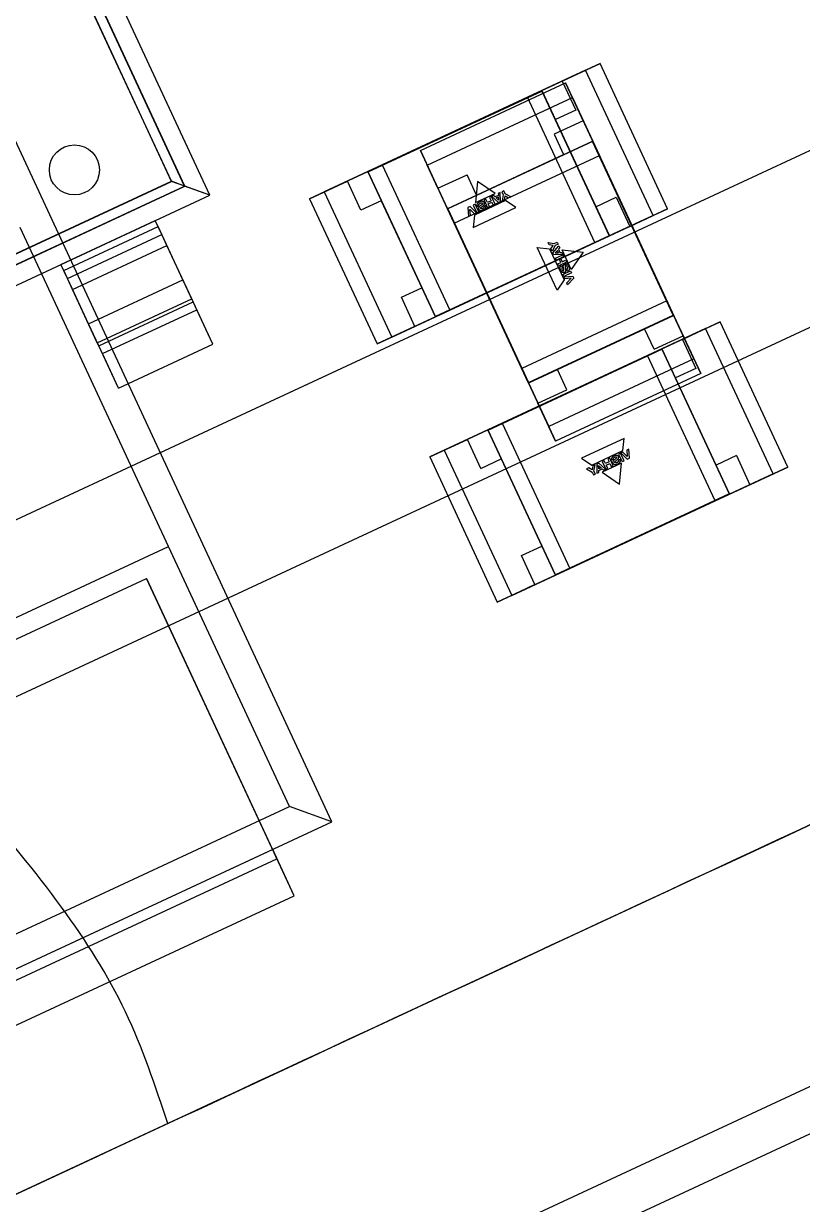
# Model space of a CAD drawing. Header units: millimetres. Extents: x 15 to 205, y 5 to 292.
# Drawn here: x 84.892 to 87.324, y 176.8 to 180.485 of the extents above; entities that cross this region are included whole.
import ezdxf

# ---------------------------------------------------------------- set-up
doc = ezdxf.new("R2010")
doc.units = ezdxf.units.MM

msp = doc.modelspace()

# ---------------------------------------------------------------- linework, layer by layer
at = {"color": 7, "linetype": 'Continuous', "lineweight": 25}
for p, q in [((114.5223, 189.806), (82.0483, 174.7037)), ((111.9476, 189.4251), (80.2116, 174.666)), ((112.3163, 188.6323), (80.5803, 173.8732)), ((96.635, 184.4084), (71.2462, 172.6012)), ((71.4571, 172.1478), (96.8458, 183.9551)), ((85.4737, 179.9493), (84.9466, 181.0827)), ((85.3951, 179.978), (84.9179, 181.0041)), ((85.3957, 179.9778), (84.9181, 181.0047)), ((85.3539, 179.9931), (84.9029, 180.9629)), ((85.3546, 179.9928), (84.9031, 180.9636)), ((85.855, 177.9937), (84.5536, 180.7919)), ((85.855, 177.9937), (84.5536, 180.7919)), ((86.4653, 180.255), (86.692, 180.3604)), ((86.692, 180.3604), (86.5741, 180.3056)), ((86.692, 180.3604), (86.692, 180.3604)), ((86.9029, 179.907), (86.692, 180.3604)), ((86.9029, 179.907), (86.692, 180.3604)), ((86.6467, 180.3393), (85.8306, 179.9598)), ((85.8306, 179.9598), (86.6467, 180.3393)), ((86.6467, 180.3393), (86.4653, 180.255)), ((86.5741, 180.3056), (86.6467, 180.3393)), ((86.5741, 180.3056), (86.6163, 180.2149)), ((86.8575, 179.8859), (86.6467, 180.3393)), ((86.8575, 179.8859), (86.6467, 180.3393)), ((86.6467, 180.3393), (86.6467, 180.3393)), ((85.9675, 180.0235), (86.5098, 180.2756)), ((85.968, 180.0225), (86.5102, 180.2747)), ((86.1312, 180.089), (86.5845, 180.2998)), ((86.5098, 180.2756), (86.5102, 180.2747)), ((86.5102, 180.2747), (86.5098, 180.2756)), ((86.5102, 180.2747), (86.5111, 180.2751)), ((86.5111, 180.2751), (86.5102, 180.2747)), ((86.5102, 180.2747), (86.7202, 179.8232)), ((86.7211, 179.8236), (86.5111, 180.2751)), ((86.5845, 180.2998), (86.6394, 180.1819)), ((86.69, 180.0731), (86.5845, 180.2998)), ((86.1523, 180.0436), (86.6056, 180.2545)), ((86.6762, 179.8016), (86.4653, 180.255)), ((86.6394, 180.1819), (86.6056, 180.2545)), ((86.6056, 180.2545), (86.69, 180.0731)), ((86.6056, 180.2545), (86.9851, 179.4384)), ((86.6163, 180.2149), (86.5528, 180.1854)), ((86.6394, 180.1819), (86.5487, 180.1398)), ((86.6793, 179.9133), (86.5528, 180.1854)), ((86.5487, 180.1398), (86.5782, 180.0763)), ((86.1312, 180.089), (86.186, 179.9711)), ((86.2366, 179.8623), (86.1312, 180.089)), ((86.2164, 179.908), (86.668, 180.118)), ((86.6684, 180.1171), (86.2168, 179.9071)), ((86.6684, 180.1171), (86.668, 180.118)), ((86.668, 180.118), (86.6684, 180.1171)), ((86.6693, 180.1176), (86.6684, 180.1171)), ((86.6684, 180.1171), (86.6693, 180.1176)), ((86.9206, 179.5749), (86.6684, 180.1171)), ((86.9215, 179.5753), (86.6693, 180.1176)), ((86.2366, 179.8623), (86.69, 180.0731)), ((86.3062, 179.9498), (86.5782, 180.0763)), ((86.012, 180.0441), (85.7853, 179.9387)), ((85.8306, 179.9598), (86.012, 180.0441)), ((85.967, 180.0221), (85.968, 180.0225)), ((85.968, 180.0225), (85.967, 180.0221)), ((85.967, 180.0221), (86.177, 179.5706)), ((85.968, 180.0225), (85.9675, 180.0235)), ((85.9675, 180.0235), (85.968, 180.0225)), ((86.178, 179.571), (85.968, 180.0225)), ((86.012, 180.0441), (86.2228, 179.5907)), ((86.1523, 180.0436), (86.2366, 179.8623)), ((86.186, 179.9711), (86.1523, 180.0436)), ((86.1523, 180.0436), (86.5318, 179.2276)), ((86.186, 179.9711), (86.2767, 180.0133)), ((86.3062, 179.9498), (86.2767, 180.0133)), ((83.6888, 179.184), (85.3957, 179.9778)), ((83.689, 179.1846), (85.3951, 179.978)), ((83.7038, 179.2251), (85.3546, 179.9928)), ((83.704, 179.2258), (85.3539, 179.9931)), ((85.3951, 179.978), (85.3539, 179.9931)), ((85.3957, 179.9778), (85.3546, 179.9928)), ((85.4737, 179.9493), (85.3951, 179.978)), ((85.4737, 179.9493), (85.3957, 179.9778)), ((85.7853, 179.9387), (85.9032, 179.9935)), ((85.9032, 179.9935), (85.8306, 179.9598)), ((85.9453, 179.9028), (85.9032, 179.9935)), ((86.3098, 179.9921), (86.3036, 179.9264)), ((86.3646, 179.9547), (86.3098, 179.9921)), ((83.6603, 179.1059), (85.4737, 179.9493)), ((85.7853, 179.9387), (85.7853, 179.9387)), ((85.7853, 179.9387), (85.9961, 179.4853)), ((85.7853, 179.9387), (85.9961, 179.4853)), ((85.8306, 179.9598), (85.8306, 179.9598)), ((85.8306, 179.9598), (86.0415, 179.5064)), ((85.8306, 179.9598), (86.0415, 179.5064)), ((86.3036, 179.9264), (86.3646, 179.9547)), ((86.3359, 179.9372), (86.3298, 179.9344)), ((86.3406, 179.9269), (86.3359, 179.9372)), ((86.3531, 179.9452), (86.347, 179.9424)), ((86.347, 179.9424), (86.3518, 179.9321)), ((86.3641, 179.9214), (86.3531, 179.9452)), ((86.3598, 179.9483), (86.3537, 179.9455)), ((86.3537, 179.9455), (86.3752, 179.9265)), ((86.3644, 179.944), (86.3598, 179.9483)), ((86.3747, 179.9488), (86.3644, 179.944)), ((86.3678, 179.9409), (86.3749, 179.9442)), ((86.3755, 179.9338), (86.3678, 179.9409)), ((86.3806, 179.958), (86.3743, 179.9551)), ((86.3743, 179.9551), (86.3747, 179.9488)), ((86.3749, 179.9442), (86.3755, 179.9338)), ((86.3814, 179.9294), (86.3806, 179.958)), ((86.3917, 179.9632), (86.3856, 179.9604)), ((86.3856, 179.9604), (86.39, 179.9511)), ((86.39, 179.9511), (86.3866, 179.9318)), ((86.3959, 179.954), (86.3917, 179.9632)), ((86.3934, 179.935), (86.3955, 179.9474)), ((86.3955, 179.9474), (86.4062, 179.941)), ((86.413, 179.9441), (86.3959, 179.954)), ((86.4062, 179.941), (86.413, 179.9441)), ((86.6793, 179.9133), (86.7428, 179.9429)), ((86.7428, 179.9429), (86.785, 179.8522)), ((86.0088, 179.9324), (85.9453, 179.9028)), ((86.0088, 179.9324), (86.1353, 179.6603)), ((86.2168, 179.9071), (86.2159, 179.9067)), ((86.2159, 179.9067), (86.2168, 179.9071)), ((86.4681, 179.3645), (86.2159, 179.9067)), ((86.2164, 179.908), (86.2168, 179.9071)), ((86.2168, 179.9071), (86.2164, 179.908)), ((86.2168, 179.9071), (86.469, 179.3649)), ((86.2861, 179.9141), (86.2793, 179.9109)), ((86.2793, 179.9109), (86.2814, 179.8829)), ((86.286, 179.9054), (86.2861, 179.9054)), ((86.2877, 179.8858), (86.286, 179.9054)), ((86.3063, 179.8945), (86.2861, 179.9141)), ((86.2861, 179.9054), (86.3001, 179.8916)), ((86.2961, 179.849), (86.4288, 179.9107)), ((86.3023, 179.9216), (86.2962, 179.9188)), ((86.2962, 179.9188), (86.3073, 179.895)), ((86.397, 179.9325), (86.2997, 179.8872)), ((86.3134, 179.8978), (86.3023, 179.9216)), ((86.3082, 179.9147), (86.314, 179.9174)), ((86.3345, 179.9163), (86.3287, 179.9135)), ((86.3298, 179.9344), (86.3409, 179.9106)), ((86.3518, 179.9321), (86.3406, 179.9269)), ((86.3409, 179.9106), (86.3469, 179.9134)), ((86.3427, 179.9225), (86.3538, 179.9277)), ((86.3469, 179.9134), (86.3427, 179.9225)), ((86.3538, 179.9277), (86.3581, 179.9186)), ((86.3581, 179.9186), (86.3641, 179.9214)), ((86.3752, 179.9265), (86.3814, 179.9294)), ((86.3755, 179.9338), (86.3755, 179.9338)), ((86.3866, 179.9318), (86.3934, 179.935)), ((86.4288, 179.9107), (86.397, 179.9325)), ((86.6762, 179.8016), (86.9029, 179.907)), ((86.9029, 179.907), (86.785, 179.8522)), ((86.9029, 179.907), (86.9029, 179.907)), ((85.009, 179.7332), (85.3037, 179.8702)), ((85.3239, 179.8268), (85.3037, 179.8702)), ((85.3124, 179.8515), (85.3037, 179.8702)), ((86.0415, 179.5064), (86.8575, 179.8859)), ((86.8575, 179.8859), (86.0415, 179.5064)), ((86.2814, 179.8829), (86.2877, 179.8858)), ((86.2997, 179.8872), (86.2961, 179.849)), ((86.3001, 179.8916), (86.3063, 179.8945)), ((86.3073, 179.895), (86.3134, 179.8978)), ((86.8575, 179.8859), (86.6762, 179.8016)), ((86.785, 179.8522), (86.8575, 179.8859)), ((86.8575, 179.8859), (86.8575, 179.8859)), ((85.3451, 178.8528), (84.8821, 179.8484)), ((85.3451, 178.8528), (84.8821, 179.8484)), ((85.0178, 179.7145), (85.3124, 179.8515)), ((85.0293, 179.6897), (85.3239, 179.8268)), ((85.3899, 179.685), (85.3124, 179.8515)), ((85.3398, 179.7927), (85.3239, 179.8268)), ((85.0451, 179.6556), (85.3398, 179.7927)), ((85.4173, 179.6261), (85.3398, 179.7927)), ((86.7202, 179.8232), (86.178, 179.571)), ((86.1784, 179.5701), (86.7206, 179.8223)), ((86.5328, 179.7949), (86.5297, 179.8017)), ((86.5297, 179.8017), (86.5491, 179.7983)), ((86.5452, 179.7929), (86.5328, 179.7949)), ((86.5388, 179.7821), (86.5452, 179.7929)), ((86.5518, 179.7922), (86.542, 179.7753)), ((86.5444, 179.7701), (86.5634, 179.7914)), ((86.5491, 179.7983), (86.5583, 179.8025)), ((86.5611, 179.7965), (86.5518, 179.7922)), ((86.5583, 179.8025), (86.5611, 179.7965)), ((86.5634, 179.7914), (86.5663, 179.7852)), ((86.7211, 179.8236), (86.7202, 179.8232)), ((86.7202, 179.8232), (86.7211, 179.8236)), ((86.7202, 179.8232), (86.7206, 179.8223)), ((86.7206, 179.8223), (86.7202, 179.8232)), ((86.4961, 179.7863), (86.5344, 179.7825)), ((86.5578, 179.6536), (86.4961, 179.7863)), ((86.5344, 179.7825), (86.5796, 179.6852)), ((86.542, 179.7753), (86.5388, 179.7821)), ((86.5473, 179.7639), (86.5444, 179.7701)), ((86.5759, 179.7645), (86.5473, 179.7639)), ((86.5588, 179.7772), (86.5517, 179.7697)), ((86.5517, 179.7696), (86.5621, 179.7701)), ((86.5517, 179.7697), (86.5517, 179.7696)), ((86.5524, 179.7528), (86.5762, 179.7639)), ((86.5552, 179.7468), (86.5524, 179.7528)), ((86.5621, 179.7701), (86.5588, 179.7772)), ((86.5663, 179.7852), (86.562, 179.7806)), ((86.562, 179.7806), (86.5668, 179.7703)), ((86.5668, 179.7703), (86.5731, 179.7706)), ((86.579, 179.7578), (86.5688, 179.7531)), ((86.5688, 179.7531), (86.5739, 179.7419)), ((86.5731, 179.7706), (86.5759, 179.7645)), ((86.5736, 179.7786), (86.6395, 179.7719)), ((86.6019, 179.7176), (86.5736, 179.7786)), ((86.5762, 179.7639), (86.579, 179.7578)), ((86.6395, 179.7719), (86.6019, 179.7176)), ((85.0178, 179.7145), (85.009, 179.7332)), ((85.0293, 179.6897), (85.009, 179.7332)), ((85.0952, 179.5479), (85.0178, 179.7145)), ((86.5644, 179.751), (86.5552, 179.7468)), ((86.5604, 179.7356), (86.5695, 179.7399)), ((86.5632, 179.7296), (86.5604, 179.7356)), ((86.587, 179.7407), (86.5632, 179.7296)), ((86.5695, 179.7399), (86.5644, 179.751)), ((86.5718, 179.7298), (86.5745, 179.724)), ((86.5739, 179.7419), (86.5842, 179.7467)), ((86.5842, 179.7467), (86.587, 179.7407)), ((86.5909, 179.7117), (86.5882, 179.7175)), ((85.0451, 179.6556), (85.0293, 179.6897)), ((85.0952, 179.5479), (85.3899, 179.685)), ((85.4216, 179.6168), (85.3899, 179.685)), ((86.5796, 179.6852), (86.5578, 179.6536)), ((86.576, 179.702), (86.5998, 179.7131)), ((86.5788, 179.696), (86.576, 179.702)), ((86.6027, 179.7071), (86.5788, 179.696)), ((86.5793, 179.695), (86.6074, 179.6969)), ((86.5822, 179.6888), (86.5793, 179.695)), ((86.6018, 179.6903), (86.5822, 179.6888)), ((86.588, 179.6763), (86.6019, 179.6903)), ((86.6105, 179.6901), (86.5909, 179.6701)), ((86.5998, 179.7131), (86.6027, 179.7071)), ((86.6019, 179.6903), (86.6018, 179.6903)), ((86.6074, 179.6969), (86.6105, 179.6901)), ((85.1226, 179.4891), (85.0451, 179.6556)), ((86.0718, 179.6308), (86.1353, 179.6603)), ((86.5909, 179.6701), (86.588, 179.6763)), ((85.1226, 179.4891), (85.4173, 179.6261)), ((85.1269, 179.4797), (85.4216, 179.6168)), ((85.4331, 179.592), (85.4173, 179.6261)), ((85.483, 179.4849), (85.4216, 179.6168)), ((86.114, 179.5401), (86.0718, 179.6308)), ((86.9008, 179.6198), (86.4474, 179.4089)), ((86.9851, 179.4384), (86.9008, 179.6198)), ((86.9008, 179.6198), (87.0062, 179.3931)), ((85.1384, 179.455), (85.4331, 179.592)), ((85.483, 179.4849), (85.4331, 179.592)), ((86.2228, 179.5907), (85.9961, 179.4853)), ((86.0415, 179.5064), (86.2228, 179.5907)), ((86.178, 179.571), (86.177, 179.5706)), ((86.177, 179.5706), (86.178, 179.571)), ((86.1784, 179.5701), (86.178, 179.571)), ((86.178, 179.571), (86.1784, 179.5701)), ((86.469, 179.3649), (86.9206, 179.5749)), ((86.4694, 179.364), (86.921, 179.574)), ((86.9206, 179.5749), (86.9215, 179.5753)), ((86.9215, 179.5753), (86.9206, 179.5749)), ((86.921, 179.574), (86.9206, 179.5749)), ((86.9206, 179.5749), (86.921, 179.574)), ((85.1269, 179.4797), (85.0952, 179.5479)), ((85.9961, 179.4853), (86.114, 179.5401)), ((86.114, 179.5401), (86.0415, 179.5064)), ((87.0216, 179.5332), (86.2055, 179.1537)), ((86.2055, 179.1537), (87.0216, 179.5332)), ((86.8312, 179.5322), (86.5592, 179.4057)), ((86.8607, 179.4688), (86.8312, 179.5322)), ((86.8402, 179.4489), (87.0669, 179.5543)), ((87.0216, 179.5332), (86.8402, 179.4489)), ((87.0669, 179.5543), (86.949, 179.4995)), ((86.949, 179.4995), (87.0216, 179.5332)), ((87.0216, 179.5332), (87.0216, 179.5332)), ((87.2324, 179.0798), (87.0216, 179.5332)), ((87.2324, 179.0798), (87.0216, 179.5332)), ((87.0669, 179.5543), (87.0669, 179.5543)), ((87.2777, 179.1009), (87.0669, 179.5543)), ((87.2777, 179.1009), (87.0669, 179.5543)), ((86.0415, 179.5064), (86.0415, 179.5064)), ((86.8607, 179.4688), (86.9514, 179.5109)), ((86.949, 179.4995), (86.9912, 179.4088)), ((87.0062, 179.3931), (86.9514, 179.5109)), ((86.9514, 179.5109), (86.9851, 179.4384)), ((85.1384, 179.455), (85.1226, 179.4891)), ((85.1883, 179.3478), (85.1269, 179.4797)), ((85.1883, 179.3478), (85.483, 179.4849)), ((85.9961, 179.4853), (85.9961, 179.4853)), ((86.8846, 179.4695), (86.3424, 179.2174)), ((86.3428, 179.2165), (86.8851, 179.4686)), ((86.8846, 179.4695), (86.8851, 179.4686)), ((86.8851, 179.4686), (86.8846, 179.4695)), ((86.8851, 179.4686), (86.886, 179.469)), ((86.886, 179.469), (86.8851, 179.4686)), ((86.8851, 179.4686), (87.0951, 179.0171)), ((87.096, 179.0175), (86.886, 179.469)), ((85.1883, 179.3478), (85.1384, 179.455)), ((86.9851, 179.4384), (86.5318, 179.2276)), ((87.0511, 178.9955), (86.8402, 179.4489)), ((86.4474, 179.4089), (86.5529, 179.1822)), ((86.5318, 179.2276), (86.4474, 179.4089)), ((87.0062, 179.3931), (86.5529, 179.1822)), ((86.5887, 179.3423), (86.5592, 179.4057)), ((86.9912, 179.4088), (86.9277, 179.3793)), ((86.4681, 179.3645), (86.469, 179.3649)), ((86.469, 179.3649), (86.4681, 179.3645)), ((86.469, 179.3649), (86.4694, 179.364)), ((86.4694, 179.364), (86.469, 179.3649)), ((87.0542, 179.1073), (86.9277, 179.3793)), ((86.498, 179.3001), (86.5887, 179.3423)), ((86.5529, 179.1822), (86.498, 179.3001)), ((86.498, 179.3001), (86.5318, 179.2276)), ((86.3868, 179.238), (86.1602, 179.1326)), ((86.2055, 179.1537), (86.3868, 179.238)), ((86.3868, 179.238), (86.5977, 178.7847)), ((86.3419, 179.216), (86.3428, 179.2165)), ((86.3428, 179.2165), (86.3419, 179.216)), ((86.3419, 179.216), (86.5519, 178.7645)), ((86.3428, 179.2165), (86.3424, 179.2174)), ((86.3424, 179.2174), (86.3428, 179.2165)), ((86.5528, 178.7649), (86.3428, 179.2165)), ((86.1602, 179.1326), (86.278, 179.1874)), ((86.278, 179.1874), (86.2055, 179.1537)), ((86.3202, 179.0967), (86.278, 179.1874)), ((86.7669, 179.1906), (86.6343, 179.1289)), ((86.7633, 179.1524), (86.7669, 179.1906)), ((86.1602, 179.1326), (86.1602, 179.1326)), ((86.1602, 179.1326), (86.371, 178.6792)), ((86.1602, 179.1326), (86.371, 178.6792)), ((86.2055, 179.1537), (86.2055, 179.1537)), ((86.2055, 179.1537), (86.4163, 178.7003)), ((86.2055, 179.1537), (86.4163, 178.7003)), ((86.3202, 179.0967), (86.3837, 179.1263)), ((86.3837, 179.1263), (86.5102, 178.8542)), ((86.6343, 179.1289), (86.666, 179.1072)), ((86.666, 179.1072), (86.7633, 179.1524)), ((86.7221, 179.129), (86.7161, 179.1262)), ((86.7161, 179.1262), (86.7203, 179.1171)), ((86.7332, 179.1052), (86.7221, 179.129)), ((86.7285, 179.1234), (86.7344, 179.1261)), ((86.7548, 179.1249), (86.749, 179.1222)), ((86.7557, 179.1447), (86.7497, 179.1418)), ((86.7497, 179.1418), (86.7607, 179.118)), ((86.7668, 179.1208), (86.7557, 179.1447)), ((86.763, 179.148), (86.7567, 179.1451)), ((86.7567, 179.1451), (86.7769, 179.1256)), ((86.7769, 179.1342), (86.763, 179.148)), ((86.7816, 179.1567), (86.7754, 179.1538)), ((86.7754, 179.1538), (86.777, 179.1342)), ((86.777, 179.1342), (86.7769, 179.1342)), ((86.7769, 179.1256), (86.7837, 179.1287)), ((86.7837, 179.1287), (86.7816, 179.1567)), ((87.1177, 179.1368), (87.0542, 179.1073)), ((87.1177, 179.1368), (87.1599, 179.0461)), ((86.6568, 179.0986), (86.65, 179.0955)), ((86.65, 179.0955), (86.6671, 179.0856)), ((86.6676, 179.0922), (86.6568, 179.0986)), ((86.6696, 179.1046), (86.6676, 179.0922)), ((86.6764, 179.1078), (86.6696, 179.1046)), ((86.6731, 179.0885), (86.6764, 179.1078)), ((86.6774, 179.0793), (86.6731, 179.0885)), ((86.6878, 179.1131), (86.6816, 179.1102)), ((86.6816, 179.1102), (86.6824, 179.0816)), ((86.6881, 179.0954), (86.6875, 179.1058)), ((86.6875, 179.1058), (86.6876, 179.1058)), ((86.6876, 179.1058), (86.6952, 179.0987)), ((86.7094, 179.0941), (86.6878, 179.1131)), ((86.6952, 179.0987), (86.6881, 179.0954)), ((86.6883, 179.0908), (86.6986, 179.0956)), ((86.6887, 179.0845), (86.6883, 179.0908)), ((86.7594, 179.1132), (86.6984, 179.0849)), ((86.6986, 179.0956), (86.7032, 179.0913)), ((86.7049, 179.121), (86.6989, 179.1182)), ((86.6989, 179.1182), (86.71, 179.0944)), ((86.7032, 179.0913), (86.7094, 179.0941)), ((86.7092, 179.1119), (86.7049, 179.121)), ((86.7203, 179.1171), (86.7092, 179.1119)), ((86.71, 179.0944), (86.716, 179.0972)), ((86.7112, 179.1075), (86.7224, 179.1127)), ((86.716, 179.0972), (86.7112, 179.1075)), ((86.7224, 179.1127), (86.7272, 179.1024)), ((86.7272, 179.1024), (86.7332, 179.1052)), ((86.7532, 179.0475), (86.7594, 179.1132)), ((86.7607, 179.118), (86.7668, 179.1208)), ((87.0511, 178.9955), (87.2777, 179.1009)), ((87.2777, 179.1009), (87.1599, 179.0461)), ((87.2777, 179.1009), (87.2777, 179.1009)), ((86.4163, 178.7003), (87.2324, 179.0798)), ((87.2324, 179.0798), (86.4163, 178.7003)), ((86.6671, 179.0856), (86.6713, 179.0764)), ((86.6713, 179.0764), (86.6774, 179.0793)), ((86.6824, 179.0816), (86.6887, 179.0845)), ((86.6984, 179.0849), (86.7532, 179.0475)), ((87.2324, 179.0798), (87.0511, 178.9955)), ((87.1599, 179.0461), (87.2324, 179.0798)), ((87.2324, 179.0798), (87.2324, 179.0798)), ((87.0951, 179.0171), (86.5528, 178.7649)), ((87.0955, 179.0162), (86.5533, 178.764)), ((87.096, 179.0175), (87.0951, 179.0171)), ((87.0951, 179.0171), (87.096, 179.0175)), ((87.0951, 179.0171), (87.0955, 179.0162)), ((87.0955, 179.0162), (87.0951, 179.0171)), ((83.8907, 178.1764), (85.3451, 178.8528)), ((83.8907, 178.1764), (85.3451, 178.8528)), ((85.7225, 178.0413), (85.3451, 178.8528)), ((86.4467, 178.8247), (86.5102, 178.8542)), ((86.4889, 178.7341), (86.4467, 178.8247)), ((86.5977, 178.7847), (86.371, 178.6792)), ((86.4163, 178.7003), (86.5977, 178.7847)), ((86.5528, 178.7649), (86.5519, 178.7645)), ((86.5519, 178.7645), (86.5528, 178.7649)), ((86.5533, 178.764), (86.5528, 178.7649)), ((86.5528, 178.7649), (86.5533, 178.764)), ((84.0107, 178.165), (85.2766, 178.7537)), ((84.0107, 178.165), (85.2766, 178.7537)), ((85.2766, 178.7537), (85.6835, 177.8787)), ((85.737, 177.7635), (85.2766, 178.7537)), ((86.371, 178.6792), (86.4889, 178.7341)), ((86.4889, 178.7341), (86.4163, 178.7003)), ((86.4163, 178.7003), (86.4163, 178.7003)), ((86.371, 178.6792), (86.371, 178.6792)), ((84.2681, 177.3649), (85.7225, 178.0413)), ((85.8545, 177.9935), (85.7223, 178.042)), ((84.2192, 177.233), (85.855, 177.9937)), ((84.2192, 177.233), (85.855, 177.9937)), ((85.67, 177.9077), (84.4042, 177.319)), ((85.67, 177.9077), (84.4042, 177.319)), ((84.4177, 177.29), (85.6835, 177.8787)), ((84.4177, 177.29), (85.6835, 177.8787)), ((85.6835, 177.8787), (85.67, 177.9077)), ((85.737, 177.7635), (85.67, 177.9077)), ((84.4712, 177.1748), (85.737, 177.7635)), ((84.4712, 177.1748), (85.737, 177.7635)), ((85.3425, 177.0522), (80.2116, 174.666))]:
    msp.add_line(p, q, dxfattribs=at)
msp.add_circle((85.051, 180.0284), 0.0781, dxfattribs=at)
msp.add_circle((85.051, 180.0284), 0.0781, dxfattribs=at)
for centre, start, end in [((86.5102, 180.2747), 24.9412, 114.9412), ((86.5102, 180.2747), 24.9412, 114.9412), ((86.6684, 180.1171), 24.9412, 114.9412), ((86.6684, 180.1171), 24.9412, 114.9412), ((85.968, 180.0225), 114.9412, 204.9412), ((85.968, 180.0225), 114.9412, 204.9412), ((86.2168, 179.9071), 114.9412, 204.9412), ((86.2168, 179.9071), 114.9412, 204.9412), ((86.7202, 179.8232), 294.9412, 24.9412), ((86.7202, 179.8232), 294.9412, 24.9412), ((86.178, 179.571), 204.9412, 294.9412), ((86.178, 179.571), 204.9412, 294.9412), ((86.9206, 179.5749), 294.9412, 24.9412), ((86.9206, 179.5749), 294.9412, 24.9412), ((86.8851, 179.4686), 24.9412, 114.9412), ((86.8851, 179.4686), 24.9412, 114.9412), ((86.469, 179.3649), 204.9412, 294.9412), ((86.469, 179.3649), 204.9412, 294.9412), ((86.3428, 179.2165), 114.9412, 204.9412), ((86.3428, 179.2165), 114.9412, 204.9412), ((87.0951, 179.0171), 294.9412, 24.9412), ((87.0951, 179.0171), 294.9412, 24.9412), ((86.5528, 178.7649), 204.9412, 294.9412), ((86.5528, 178.7649), 204.9412, 294.9412)]:
    msp.add_arc(centre, 0.001, start, end, dxfattribs=at)
for points, knots in [([(81.4237, 172.0597), (85.5898, 173.9972), (93.9444, 177.8825), (104.3834, 182.7373), (112.6928, 186.6018), (118.8656, 189.4724), (125.0502, 192.3485), (129.1982, 194.2776), (131.2945, 195.2525)], [0, 0, 0, 0, 0.250614, 0.502571, 0.627963, 0.750476, 0.873897, 1, 1, 1, 1]), ([(83.0718, 175.9962), (84.0234, 176.4387), (86.8786, 177.7665), (91.6379, 179.9799), (96.4014, 182.1952), (100.2137, 183.9682), (103.599, 185.5425), (106.7676, 187.0161), (109.7281, 188.3929), (111.2077, 189.081), (111.9476, 189.4251)], [0, 0, 0, 0, 0.098942, 0.296859, 0.494758, 0.593727, 0.692693, 0.846267, 0.923131, 1, 1, 1, 1]), ([(111.9476, 189.4251), (111.4718, 189.2039), (110.5202, 188.7613), (108.6138, 187.8747), (106.2305, 186.7663), (101.3182, 184.4818), (94.3569, 181.2444), (88.3473, 178.4496), (85.3425, 177.0522)], [0, 0, 0, 0, 0.053733, 0.107475, 0.214909, 0.322348, 0.661173, 1, 1, 1, 1]), ([(85.3425, 177.0522), (85.3035, 177.17), (85.2254, 177.4061), (84.937, 177.8583), (84.3253, 178.504), (83.397, 179.3482), (82.3349, 180.197), (81.3277, 180.9647), (80.7347, 181.4299), (80.4357, 181.6644)], [0, 0, 0, 0, 0.057942, 0.116044, 0.241905, 0.449389, 0.65667, 0.826884, 1, 1, 1, 1]), ([(86.316, 179.9286), (86.3154, 179.9283), (86.3142, 179.9278), (86.3125, 179.9267), (86.3111, 179.9255), (86.3098, 179.9242), (86.3088, 179.9229), (86.308, 179.9216), (86.3076, 179.9203), (86.3073, 179.919), (86.3073, 179.9176), (86.3076, 179.9161), (86.308, 179.9152), (86.3082, 179.9147)], [0, 0, 0, 0, 0.111674, 0.220816, 0.326505, 0.428114, 0.525478, 0.603732, 0.680129, 0.755942, 0.832975, 0.913485, 1, 1, 1, 1]), ([(86.316, 179.9286), (86.3154, 179.9283), (86.3142, 179.9278), (86.3125, 179.9267), (86.3111, 179.9255), (86.3098, 179.9242), (86.3088, 179.9229), (86.308, 179.9216), (86.3076, 179.9203), (86.3073, 179.919), (86.3073, 179.9176), (86.3076, 179.9161), (86.308, 179.9152), (86.3082, 179.9147)], [0, 0, 0, 0, 0.111674, 0.220816, 0.326505, 0.428114, 0.525478, 0.603732, 0.680129, 0.755942, 0.832975, 0.913485, 1, 1, 1, 1]), ([(86.3185, 179.9165), (86.318, 179.9161), (86.317, 179.9153), (86.3156, 179.914), (86.3144, 179.9127), (86.3135, 179.9114), (86.313, 179.9102), (86.3128, 179.9092), (86.3128, 179.9081), (86.313, 179.907), (86.3133, 179.9063), (86.3134, 179.9059)], [0, 0, 0, 0, 0.151123, 0.299162, 0.440716, 0.574416, 0.655344, 0.735536, 0.817472, 0.904404, 1, 1, 1, 1]), ([(86.3185, 179.9165), (86.318, 179.9161), (86.317, 179.9153), (86.3156, 179.914), (86.3144, 179.9127), (86.3135, 179.9114), (86.313, 179.9102), (86.3128, 179.9092), (86.3128, 179.9081), (86.313, 179.907), (86.3133, 179.9063), (86.3134, 179.9059)], [0, 0, 0, 0, 0.151123, 0.299162, 0.440716, 0.574416, 0.655344, 0.735536, 0.817472, 0.904404, 1, 1, 1, 1]), ([(86.3134, 179.9059), (86.3136, 179.9055), (86.314, 179.9048), (86.3148, 179.9038), (86.3158, 179.9031), (86.3169, 179.9025), (86.318, 179.9022), (86.3195, 179.9019), (86.3212, 179.9019), (86.3232, 179.9021), (86.3252, 179.9026), (86.3264, 179.9032), (86.3271, 179.9035)], [0, 0, 0, 0, 0.083836, 0.162978, 0.240017, 0.317025, 0.395442, 0.476081, 0.601648, 0.73219, 0.86583, 1, 1, 1, 1]), ([(86.3134, 179.9059), (86.3136, 179.9055), (86.314, 179.9048), (86.3148, 179.9038), (86.3158, 179.9031), (86.3169, 179.9025), (86.318, 179.9022), (86.3195, 179.9019), (86.3212, 179.9019), (86.3232, 179.9021), (86.3252, 179.9026), (86.3264, 179.9032), (86.3271, 179.9035)], [0, 0, 0, 0, 0.083836, 0.162978, 0.240017, 0.317025, 0.395442, 0.476081, 0.601648, 0.73219, 0.86583, 1, 1, 1, 1]), ([(86.314, 179.9174), (86.3139, 179.9178), (86.3136, 179.9184), (86.3135, 179.9195), (86.3137, 179.9204), (86.314, 179.9213), (86.3147, 179.9222), (86.3156, 179.9231), (86.3167, 179.924), (86.3176, 179.9244), (86.3181, 179.9247)], [0, 0, 0, 0, 0.118003, 0.224829, 0.32648, 0.428067, 0.533159, 0.679024, 0.835133, 1, 1, 1, 1]), ([(86.314, 179.9174), (86.3139, 179.9178), (86.3136, 179.9184), (86.3135, 179.9195), (86.3137, 179.9204), (86.314, 179.9213), (86.3147, 179.9222), (86.3156, 179.9231), (86.3167, 179.924), (86.3176, 179.9244), (86.3181, 179.9247)], [0, 0, 0, 0, 0.118003, 0.224829, 0.32648, 0.428067, 0.533159, 0.679024, 0.835133, 1, 1, 1, 1]), ([(86.331, 179.9263), (86.3307, 179.9268), (86.3302, 179.9277), (86.3291, 179.9288), (86.3278, 179.9297), (86.3262, 179.9303), (86.3245, 179.9306), (86.3226, 179.9306), (86.3205, 179.9303), (86.3183, 179.9296), (86.3167, 179.929), (86.316, 179.9286)], [0, 0, 0, 0, 0.093231, 0.18407, 0.275846, 0.371929, 0.475443, 0.586964, 0.710412, 0.847584, 1, 1, 1, 1]), ([(86.331, 179.9263), (86.3307, 179.9268), (86.3302, 179.9277), (86.3291, 179.9288), (86.3278, 179.9297), (86.3262, 179.9303), (86.3245, 179.9306), (86.3226, 179.9306), (86.3205, 179.9303), (86.3183, 179.9296), (86.3167, 179.929), (86.316, 179.9286)], [0, 0, 0, 0, 0.093231, 0.18407, 0.275846, 0.371929, 0.475443, 0.586964, 0.710412, 0.847584, 1, 1, 1, 1]), ([(86.3181, 179.9247), (86.3185, 179.9248), (86.3193, 179.9252), (86.3205, 179.9256), (86.3217, 179.9257), (86.3227, 179.9257), (86.3236, 179.9255), (86.3244, 179.925), (86.3247, 179.9245), (86.3248, 179.9242)], [0, 0, 0, 0, 0.167122, 0.345632, 0.521423, 0.645574, 0.762147, 0.876211, 1, 1, 1, 1]), ([(86.3181, 179.9247), (86.3185, 179.9248), (86.3193, 179.9252), (86.3205, 179.9256), (86.3217, 179.9257), (86.3227, 179.9257), (86.3236, 179.9255), (86.3244, 179.925), (86.3247, 179.9245), (86.3248, 179.9242)], [0, 0, 0, 0, 0.167122, 0.345632, 0.521423, 0.645574, 0.762147, 0.876211, 1, 1, 1, 1]), ([(86.3248, 179.9242), (86.3249, 179.924), (86.3251, 179.9236), (86.325, 179.9229), (86.3248, 179.9222), (86.3243, 179.9213), (86.3234, 179.9204), (86.3224, 179.9194), (86.3211, 179.9185), (86.3198, 179.9175), (86.3189, 179.9168), (86.3185, 179.9165)], [0, 0, 0, 0, 0.062595, 0.121834, 0.182912, 0.284909, 0.403207, 0.537228, 0.68404, 0.839719, 1, 1, 1, 1]), ([(86.3248, 179.9242), (86.3249, 179.924), (86.3251, 179.9236), (86.325, 179.9229), (86.3248, 179.9222), (86.3243, 179.9213), (86.3234, 179.9204), (86.3224, 179.9194), (86.3211, 179.9185), (86.3198, 179.9175), (86.3189, 179.9168), (86.3185, 179.9165)], [0, 0, 0, 0, 0.062595, 0.121834, 0.182912, 0.284909, 0.403207, 0.537228, 0.68404, 0.839719, 1, 1, 1, 1]), ([(86.3195, 179.9082), (86.3194, 179.9084), (86.3192, 179.9088), (86.3192, 179.9095), (86.3196, 179.9102), (86.3201, 179.9108), (86.3209, 179.9115), (86.3218, 179.9123), (86.323, 179.9132), (86.3244, 179.9143), (86.3254, 179.9152), (86.326, 179.9156)], [0, 0, 0, 0, 0.0653, 0.123822, 0.189595, 0.276318, 0.367489, 0.482194, 0.623775, 0.795361, 1, 1, 1, 1]), ([(86.3195, 179.9082), (86.3194, 179.9084), (86.3192, 179.9088), (86.3192, 179.9095), (86.3196, 179.9102), (86.3201, 179.9108), (86.3209, 179.9115), (86.3218, 179.9123), (86.323, 179.9132), (86.3244, 179.9143), (86.3254, 179.9152), (86.326, 179.9156)], [0, 0, 0, 0, 0.0653, 0.123822, 0.189595, 0.276318, 0.367489, 0.482194, 0.623775, 0.795361, 1, 1, 1, 1]), ([(86.3249, 179.9074), (86.3246, 179.9073), (86.3239, 179.907), (86.3229, 179.9067), (86.3219, 179.9067), (86.3211, 179.9068), (86.3204, 179.907), (86.3199, 179.9075), (86.3196, 179.9079), (86.3195, 179.9082)], [0, 0, 0, 0, 0.1772, 0.35411, 0.523148, 0.642763, 0.757731, 0.873619, 1, 1, 1, 1]), ([(86.3249, 179.9074), (86.3246, 179.9073), (86.3239, 179.907), (86.3229, 179.9067), (86.3219, 179.9067), (86.3211, 179.9068), (86.3204, 179.907), (86.3199, 179.9075), (86.3196, 179.9079), (86.3195, 179.9082)], [0, 0, 0, 0, 0.1772, 0.35411, 0.523148, 0.642763, 0.757731, 0.873619, 1, 1, 1, 1]), ([(86.3287, 179.9135), (86.3288, 179.9131), (86.329, 179.9124), (86.329, 179.9113), (86.3286, 179.9103), (86.328, 179.9095), (86.3271, 179.9087), (86.3261, 179.908), (86.3253, 179.9076), (86.3249, 179.9074)], [0, 0, 0, 0, 0.150428, 0.281144, 0.404859, 0.531995, 0.675436, 0.831692, 1, 1, 1, 1]), ([(86.3287, 179.9135), (86.3288, 179.9131), (86.329, 179.9124), (86.329, 179.9113), (86.3286, 179.9103), (86.328, 179.9095), (86.3271, 179.9087), (86.3261, 179.908), (86.3253, 179.9076), (86.3249, 179.9074)], [0, 0, 0, 0, 0.1504277, 0.2811439, 0.4048593, 0.5319952, 0.6754361, 0.8316919, 1, 1, 1, 1]), ([(86.326, 179.9156), (86.3262, 179.9157), (86.3267, 179.9161), (86.3275, 179.9167), (86.3284, 179.9175), (86.3293, 179.9184), (86.3301, 179.9194), (86.3307, 179.9204), (86.3312, 179.9214), (86.3315, 179.9226), (86.3316, 179.9238), (86.3315, 179.9251), (86.3311, 179.9259), (86.331, 179.9263)], [0, 0, 0, 0, 0.0623699, 0.1415214, 0.2328714, 0.3322152, 0.4359727, 0.5239287, 0.6124514, 0.701905, 0.7939981, 0.8918988, 1, 1, 1, 1]), ([(86.326, 179.9156), (86.3262, 179.9157), (86.3267, 179.9161), (86.3275, 179.9167), (86.3284, 179.9175), (86.3293, 179.9184), (86.3301, 179.9194), (86.3307, 179.9204), (86.3312, 179.9214), (86.3315, 179.9226), (86.3316, 179.9238), (86.3315, 179.9251), (86.3311, 179.9259), (86.331, 179.9263)], [0, 0, 0, 0, 0.06237, 0.141521, 0.232871, 0.332215, 0.435973, 0.523929, 0.612451, 0.701905, 0.793998, 0.891899, 1, 1, 1, 1]), ([(86.3271, 179.9035), (86.3276, 179.9037), (86.3287, 179.9043), (86.3303, 179.9052), (86.3317, 179.9063), (86.3329, 179.9075), (86.3339, 179.9087), (86.3346, 179.9099), (86.335, 179.9111), (86.3353, 179.9123), (86.3353, 179.9136), (86.3351, 179.9149), (86.3347, 179.9158), (86.3345, 179.9163)], [0, 0, 0, 0, 0.113094, 0.2231796, 0.3293014, 0.4308441, 0.5276999, 0.6052847, 0.6809115, 0.7560096, 0.8325661, 0.9130105, 1, 1, 1, 1]), ([(86.3271, 179.9035), (86.3276, 179.9037), (86.3287, 179.9043), (86.3303, 179.9052), (86.3317, 179.9063), (86.3329, 179.9075), (86.3339, 179.9087), (86.3346, 179.9099), (86.335, 179.9111), (86.3353, 179.9123), (86.3353, 179.9136), (86.3351, 179.9149), (86.3347, 179.9158), (86.3345, 179.9163)], [0, 0, 0, 0, 0.113094, 0.22318, 0.329301, 0.430844, 0.5277, 0.605285, 0.680912, 0.75601, 0.832566, 0.913011, 1, 1, 1, 1]), ([(86.5692, 179.7152), (86.569, 179.7158), (86.5685, 179.7169), (86.5679, 179.7187), (86.5675, 179.7204), (86.5673, 179.7221), (86.5674, 179.7236), (86.5676, 179.725), (86.568, 179.7262), (86.5686, 179.7273), (86.5695, 179.7283), (86.5705, 179.7292), (86.5713, 179.7296), (86.5718, 179.7298)], [0, 0, 0, 0, 0.113094, 0.22318, 0.329301, 0.430844, 0.5277, 0.605285, 0.680912, 0.75601, 0.832566, 0.913011, 1, 1, 1, 1]), ([(86.5692, 179.7152), (86.569, 179.7158), (86.5685, 179.7169), (86.5679, 179.7187), (86.5675, 179.7204), (86.5673, 179.7221), (86.5674, 179.7236), (86.5676, 179.725), (86.568, 179.7262), (86.5686, 179.7273), (86.5695, 179.7283), (86.5705, 179.7292), (86.5713, 179.7296), (86.5718, 179.7298)], [0, 0, 0, 0, 0.113094, 0.22318, 0.329301, 0.430844, 0.5277, 0.605285, 0.680912, 0.75601, 0.832566, 0.913011, 1, 1, 1, 1]), ([(86.5812, 179.7083), (86.5808, 179.7081), (86.58, 179.7078), (86.5788, 179.7076), (86.5776, 179.7077), (86.5764, 179.7079), (86.5753, 179.7084), (86.574, 179.7091), (86.5727, 179.7102), (86.5713, 179.7117), (86.5701, 179.7134), (86.5695, 179.7146), (86.5692, 179.7152)], [0, 0, 0, 0, 0.083836, 0.162978, 0.240017, 0.317025, 0.395442, 0.476081, 0.601648, 0.73219, 0.86583, 1, 1, 1, 1]), ([(86.5812, 179.7083), (86.5808, 179.7081), (86.58, 179.7078), (86.5788, 179.7076), (86.5776, 179.7077), (86.5764, 179.7079), (86.5753, 179.7084), (86.574, 179.7091), (86.5727, 179.7102), (86.5713, 179.7117), (86.5701, 179.7134), (86.5695, 179.7146), (86.5692, 179.7152)], [0, 0, 0, 0, 0.083836, 0.162978, 0.240017, 0.317025, 0.395442, 0.476081, 0.601648, 0.73219, 0.86583, 1, 1, 1, 1]), ([(86.5745, 179.724), (86.5741, 179.7237), (86.5735, 179.7233), (86.5728, 179.7225), (86.5724, 179.7215), (86.5723, 179.7204), (86.5725, 179.7193), (86.5729, 179.7181), (86.5732, 179.7173), (86.5734, 179.7168)], [0, 0, 0, 0, 0.150428, 0.281144, 0.404859, 0.531995, 0.675436, 0.831692, 1, 1, 1, 1]), ([(86.5745, 179.724), (86.5741, 179.7237), (86.5735, 179.7233), (86.5728, 179.7225), (86.5724, 179.7215), (86.5723, 179.7204), (86.5725, 179.7193), (86.5729, 179.7181), (86.5732, 179.7173), (86.5734, 179.7168)], [0, 0, 0, 0, 0.150428, 0.281144, 0.404859, 0.531995, 0.675436, 0.831692, 1, 1, 1, 1]), ([(86.5734, 179.7168), (86.5736, 179.7165), (86.5739, 179.7159), (86.5745, 179.715), (86.5752, 179.7144), (86.5759, 179.7139), (86.5766, 179.7137), (86.5773, 179.7137), (86.5778, 179.7138), (86.578, 179.7139)], [0, 0, 0, 0, 0.1772, 0.35411, 0.523148, 0.642763, 0.757731, 0.873619, 1, 1, 1, 1]), ([(86.5734, 179.7168), (86.5736, 179.7165), (86.5739, 179.7159), (86.5745, 179.715), (86.5752, 179.7144), (86.5759, 179.7139), (86.5766, 179.7137), (86.5773, 179.7137), (86.5778, 179.7138), (86.578, 179.7139)], [0, 0, 0, 0, 0.1772, 0.35411, 0.523148, 0.642763, 0.757731, 0.873619, 1, 1, 1, 1]), ([(86.5778, 179.7238), (86.5778, 179.7241), (86.5776, 179.7247), (86.5774, 179.7257), (86.5772, 179.7268), (86.5771, 179.7281), (86.5772, 179.7293), (86.5773, 179.7305), (86.5776, 179.7316), (86.5781, 179.7327), (86.5788, 179.7337), (86.5798, 179.7346), (86.5805, 179.735), (86.581, 179.7352)], [0, 0, 0, 0, 0.0623699, 0.1415214, 0.2328714, 0.3322152, 0.4359727, 0.5239287, 0.6124514, 0.701905, 0.7939981, 0.8918988, 1, 1, 1, 1]), ([(86.5778, 179.7238), (86.5778, 179.7241), (86.5776, 179.7247), (86.5774, 179.7257), (86.5772, 179.7268), (86.5771, 179.7281), (86.5772, 179.7293), (86.5773, 179.7305), (86.5776, 179.7316), (86.5781, 179.7327), (86.5788, 179.7337), (86.5798, 179.7346), (86.5805, 179.735), (86.581, 179.7352)], [0, 0, 0, 0, 0.0623699, 0.1415214, 0.2328714, 0.3322152, 0.4359727, 0.5239287, 0.6124514, 0.701905, 0.7939981, 0.8918988, 1, 1, 1, 1]), ([(86.578, 179.7139), (86.5782, 179.714), (86.5786, 179.7142), (86.5791, 179.7148), (86.5793, 179.7155), (86.5793, 179.7164), (86.5792, 179.7174), (86.5789, 179.7186), (86.5786, 179.7201), (86.5783, 179.7218), (86.578, 179.7231), (86.5778, 179.7238)], [0, 0, 0, 0, 0.0653002, 0.1238217, 0.189595, 0.2763177, 0.3674886, 0.4821944, 0.6237749, 0.7953605, 1, 1, 1, 1]), ([(86.578, 179.7139), (86.5782, 179.714), (86.5786, 179.7142), (86.5791, 179.7148), (86.5793, 179.7155), (86.5793, 179.7164), (86.5792, 179.7174), (86.5789, 179.7186), (86.5786, 179.7201), (86.5783, 179.7218), (86.578, 179.7231), (86.5778, 179.7238)], [0, 0, 0, 0, 0.0653, 0.123822, 0.189595, 0.276318, 0.367489, 0.482194, 0.623775, 0.795361, 1, 1, 1, 1]), ([(86.581, 179.7352), (86.5815, 179.7354), (86.5824, 179.7358), (86.584, 179.736), (86.5856, 179.7358), (86.5871, 179.7352), (86.5887, 179.7343), (86.5901, 179.7331), (86.5915, 179.7315), (86.5928, 179.7296), (86.5935, 179.7281), (86.5939, 179.7273)], [0, 0, 0, 0, 0.093231, 0.18407, 0.275846, 0.371929, 0.475443, 0.586964, 0.710412, 0.847584, 1, 1, 1, 1]), ([(86.581, 179.7352), (86.5815, 179.7354), (86.5824, 179.7358), (86.584, 179.736), (86.5856, 179.7358), (86.5871, 179.7352), (86.5887, 179.7343), (86.5901, 179.7331), (86.5915, 179.7315), (86.5928, 179.7296), (86.5935, 179.7281), (86.5939, 179.7273)], [0, 0, 0, 0, 0.093231, 0.18407, 0.275846, 0.371929, 0.475443, 0.586964, 0.710412, 0.847584, 1, 1, 1, 1]), ([(86.5841, 179.7196), (86.5843, 179.719), (86.5845, 179.7178), (86.5848, 179.7159), (86.5849, 179.7141), (86.5847, 179.7125), (86.5843, 179.7113), (86.5838, 179.7104), (86.5831, 179.7096), (86.5823, 179.7088), (86.5816, 179.7085), (86.5812, 179.7083)], [0, 0, 0, 0, 0.151123, 0.299162, 0.440716, 0.574416, 0.655344, 0.735536, 0.817472, 0.904404, 1, 1, 1, 1]), ([(86.5841, 179.7196), (86.5843, 179.719), (86.5845, 179.7178), (86.5848, 179.7159), (86.5849, 179.7141), (86.5847, 179.7125), (86.5843, 179.7113), (86.5838, 179.7104), (86.5831, 179.7096), (86.5823, 179.7088), (86.5816, 179.7085), (86.5812, 179.7083)], [0, 0, 0, 0, 0.1511232, 0.299162, 0.4407158, 0.5744164, 0.6553438, 0.735536, 0.8174724, 0.9044037, 1, 1, 1, 1]), ([(86.5843, 179.7296), (86.5841, 179.7295), (86.5837, 179.7293), (86.5833, 179.7288), (86.583, 179.7281), (86.5828, 179.7271), (86.5829, 179.7258), (86.5831, 179.7244), (86.5834, 179.7229), (86.5838, 179.7213), (86.584, 179.7202), (86.5841, 179.7196)], [0, 0, 0, 0, 0.0625948, 0.1218335, 0.1829119, 0.2849089, 0.4032069, 0.5372281, 0.6840403, 0.8397192, 1, 1, 1, 1]), ([(86.5843, 179.7296), (86.5841, 179.7295), (86.5837, 179.7293), (86.5833, 179.7288), (86.583, 179.7281), (86.5828, 179.7271), (86.5829, 179.7258), (86.5831, 179.7244), (86.5834, 179.7229), (86.5838, 179.7213), (86.584, 179.7202), (86.5841, 179.7196)], [0, 0, 0, 0, 0.062595, 0.121834, 0.182912, 0.284909, 0.403207, 0.537228, 0.68404, 0.839719, 1, 1, 1, 1]), ([(86.5897, 179.7257), (86.5896, 179.726), (86.5892, 179.7268), (86.5885, 179.7279), (86.5877, 179.7288), (86.5869, 179.7295), (86.5861, 179.7298), (86.5851, 179.7299), (86.5846, 179.7297), (86.5843, 179.7296)], [0, 0, 0, 0, 0.167122, 0.345632, 0.521423, 0.645574, 0.762147, 0.876211, 1, 1, 1, 1]), ([(86.5897, 179.7257), (86.5896, 179.726), (86.5892, 179.7268), (86.5885, 179.7279), (86.5877, 179.7288), (86.5869, 179.7295), (86.5861, 179.7298), (86.5851, 179.7299), (86.5846, 179.7297), (86.5843, 179.7296)], [0, 0, 0, 0, 0.167122, 0.345632, 0.521423, 0.645574, 0.762147, 0.876211, 1, 1, 1, 1]), ([(86.5882, 179.7175), (86.5885, 179.7177), (86.5891, 179.718), (86.5899, 179.7188), (86.5904, 179.7196), (86.5907, 179.7205), (86.5908, 179.7216), (86.5907, 179.7229), (86.5903, 179.7243), (86.5899, 179.7252), (86.5897, 179.7257)], [0, 0, 0, 0, 0.118003, 0.224829, 0.32648, 0.428067, 0.533159, 0.679024, 0.835133, 1, 1, 1, 1]), ([(86.5882, 179.7175), (86.5885, 179.7177), (86.5891, 179.718), (86.5899, 179.7188), (86.5904, 179.7196), (86.5907, 179.7205), (86.5908, 179.7216), (86.5907, 179.7229), (86.5903, 179.7243), (86.5899, 179.7252), (86.5897, 179.7257)], [0, 0, 0, 0, 0.118003, 0.224829, 0.32648, 0.428067, 0.533159, 0.679024, 0.835133, 1, 1, 1, 1]), ([(86.5939, 179.7273), (86.5942, 179.7267), (86.5947, 179.7255), (86.5953, 179.7236), (86.5957, 179.7218), (86.5958, 179.72), (86.5957, 179.7183), (86.5954, 179.7168), (86.595, 179.7155), (86.5943, 179.7144), (86.5934, 179.7133), (86.5923, 179.7124), (86.5914, 179.7119), (86.5909, 179.7117)], [0, 0, 0, 0, 0.111674, 0.220816, 0.326505, 0.428114, 0.525478, 0.603732, 0.680129, 0.755942, 0.832975, 0.913485, 1, 1, 1, 1]), ([(86.5939, 179.7273), (86.5942, 179.7267), (86.5947, 179.7255), (86.5953, 179.7236), (86.5957, 179.7218), (86.5958, 179.72), (86.5957, 179.7183), (86.5954, 179.7168), (86.595, 179.7155), (86.5943, 179.7144), (86.5934, 179.7133), (86.5923, 179.7124), (86.5914, 179.7119), (86.5909, 179.7117)], [0, 0, 0, 0, 0.111674, 0.220816, 0.326505, 0.428114, 0.525478, 0.603732, 0.680129, 0.755942, 0.832975, 0.913485, 1, 1, 1, 1]), ([(86.736, 179.1362), (86.7354, 179.1359), (86.7343, 179.1353), (86.7327, 179.1344), (86.7313, 179.1333), (86.7301, 179.1321), (86.7292, 179.1309), (86.7285, 179.1297), (86.728, 179.1285), (86.7277, 179.1273), (86.7277, 179.126), (86.728, 179.1247), (86.7283, 179.1238), (86.7285, 179.1234)], [0, 0, 0, 0, 0.113094, 0.22318, 0.329301, 0.430844, 0.5277, 0.605285, 0.680912, 0.75601, 0.832566, 0.913011, 1, 1, 1, 1]), ([(86.736, 179.1362), (86.7354, 179.1359), (86.7343, 179.1353), (86.7327, 179.1344), (86.7313, 179.1333), (86.7301, 179.1321), (86.7292, 179.1309), (86.7285, 179.1297), (86.728, 179.1285), (86.7277, 179.1273), (86.7277, 179.126), (86.728, 179.1247), (86.7283, 179.1238), (86.7285, 179.1234)], [0, 0, 0, 0, 0.113094, 0.22318, 0.329301, 0.430844, 0.5277, 0.605285, 0.680912, 0.75601, 0.832566, 0.913011, 1, 1, 1, 1]), ([(86.7344, 179.1261), (86.7342, 179.1265), (86.734, 179.1272), (86.734, 179.1283), (86.7344, 179.1293), (86.735, 179.1302), (86.7359, 179.1309), (86.7369, 179.1316), (86.7377, 179.132), (86.7381, 179.1322)], [0, 0, 0, 0, 0.150428, 0.281144, 0.404859, 0.531995, 0.675436, 0.831692, 1, 1, 1, 1]), ([(86.7344, 179.1261), (86.7342, 179.1265), (86.734, 179.1272), (86.734, 179.1283), (86.7344, 179.1293), (86.735, 179.1302), (86.7359, 179.1309), (86.7369, 179.1316), (86.7377, 179.132), (86.7381, 179.1322)], [0, 0, 0, 0, 0.150428, 0.281144, 0.404859, 0.531995, 0.675436, 0.831692, 1, 1, 1, 1]), ([(86.7496, 179.1337), (86.7494, 179.1341), (86.749, 179.1349), (86.7482, 179.1358), (86.7472, 179.1365), (86.7462, 179.1371), (86.745, 179.1375), (86.7436, 179.1377), (86.7418, 179.1377), (86.7398, 179.1375), (86.7379, 179.137), (86.7366, 179.1364), (86.736, 179.1362)], [0, 0, 0, 0, 0.083836, 0.162978, 0.240017, 0.317025, 0.395442, 0.476081, 0.601648, 0.73219, 0.86583, 1, 1, 1, 1]), ([(86.7496, 179.1337), (86.7494, 179.1341), (86.749, 179.1349), (86.7482, 179.1358), (86.7472, 179.1365), (86.7462, 179.1371), (86.745, 179.1375), (86.7436, 179.1377), (86.7418, 179.1377), (86.7398, 179.1375), (86.7379, 179.137), (86.7366, 179.1364), (86.736, 179.1362)], [0, 0, 0, 0, 0.083836, 0.162978, 0.240017, 0.317025, 0.395442, 0.476081, 0.601648, 0.73219, 0.86583, 1, 1, 1, 1]), ([(86.7435, 179.1314), (86.7436, 179.1312), (86.7438, 179.1308), (86.7438, 179.1301), (86.7435, 179.1295), (86.7429, 179.1288), (86.7422, 179.1281), (86.7412, 179.1273), (86.7401, 179.1264), (86.7386, 179.1253), (86.7376, 179.1245), (86.737, 179.124)], [0, 0, 0, 0, 0.0653, 0.123822, 0.189595, 0.276318, 0.367489, 0.482194, 0.623775, 0.795361, 1, 1, 1, 1]), ([(86.7435, 179.1314), (86.7436, 179.1312), (86.7438, 179.1308), (86.7438, 179.1301), (86.7435, 179.1295), (86.7429, 179.1288), (86.7422, 179.1281), (86.7412, 179.1273), (86.7401, 179.1264), (86.7386, 179.1253), (86.7376, 179.1245), (86.737, 179.124)], [0, 0, 0, 0, 0.0653, 0.123822, 0.189595, 0.276318, 0.367489, 0.482194, 0.623775, 0.795361, 1, 1, 1, 1]), ([(86.7381, 179.1322), (86.7385, 179.1324), (86.7391, 179.1326), (86.7402, 179.1329), (86.7411, 179.133), (86.7419, 179.1328), (86.7426, 179.1326), (86.7432, 179.1321), (86.7434, 179.1317), (86.7435, 179.1314)], [0, 0, 0, 0, 0.1772, 0.35411, 0.523148, 0.642763, 0.757731, 0.873619, 1, 1, 1, 1]), ([(86.7381, 179.1322), (86.7385, 179.1324), (86.7391, 179.1326), (86.7402, 179.1329), (86.7411, 179.133), (86.7419, 179.1328), (86.7426, 179.1326), (86.7432, 179.1321), (86.7434, 179.1317), (86.7435, 179.1314)], [0, 0, 0, 0, 0.1772, 0.35411, 0.523148, 0.642763, 0.757731, 0.873619, 1, 1, 1, 1]), ([(86.7445, 179.1232), (86.745, 179.1236), (86.7461, 179.1243), (86.7475, 179.1256), (86.7487, 179.127), (86.7495, 179.1282), (86.75, 179.1294), (86.7502, 179.1304), (86.7502, 179.1315), (86.7501, 179.1326), (86.7498, 179.1334), (86.7496, 179.1337)], [0, 0, 0, 0, 0.1511232, 0.299162, 0.4407158, 0.5744164, 0.6553438, 0.735536, 0.8174724, 0.9044037, 1, 1, 1, 1]), ([(86.7445, 179.1232), (86.745, 179.1236), (86.7461, 179.1243), (86.7475, 179.1256), (86.7487, 179.127), (86.7495, 179.1282), (86.75, 179.1294), (86.7502, 179.1304), (86.7502, 179.1315), (86.7501, 179.1326), (86.7498, 179.1334), (86.7496, 179.1337)], [0, 0, 0, 0, 0.151123, 0.299162, 0.440716, 0.574416, 0.655344, 0.735536, 0.817472, 0.904404, 1, 1, 1, 1]), ([(86.7471, 179.111), (86.7477, 179.1113), (86.7488, 179.1119), (86.7505, 179.1129), (86.752, 179.1141), (86.7533, 179.1154), (86.7543, 179.1167), (86.755, 179.118), (86.7555, 179.1193), (86.7557, 179.1207), (86.7557, 179.1221), (86.7554, 179.1235), (86.755, 179.1244), (86.7548, 179.1249)], [0, 0, 0, 0, 0.111674, 0.220816, 0.326505, 0.428114, 0.525478, 0.603732, 0.680129, 0.755942, 0.832975, 0.913485, 1, 1, 1, 1]), ([(86.7471, 179.111), (86.7477, 179.1113), (86.7488, 179.1119), (86.7505, 179.1129), (86.752, 179.1141), (86.7533, 179.1154), (86.7543, 179.1167), (86.755, 179.118), (86.7555, 179.1193), (86.7557, 179.1207), (86.7557, 179.1221), (86.7554, 179.1235), (86.755, 179.1244), (86.7548, 179.1249)], [0, 0, 0, 0, 0.111674, 0.220816, 0.326505, 0.428114, 0.525478, 0.603732, 0.680129, 0.755942, 0.832975, 0.913485, 1, 1, 1, 1]), ([(86.737, 179.124), (86.7368, 179.1239), (86.7363, 179.1235), (86.7355, 179.1229), (86.7346, 179.1221), (86.7337, 179.1212), (86.7329, 179.1202), (86.7323, 179.1192), (86.7318, 179.1182), (86.7315, 179.1171), (86.7314, 179.1158), (86.7316, 179.1146), (86.7319, 179.1137), (86.7321, 179.1133)], [0, 0, 0, 0, 0.0623699, 0.1415214, 0.2328714, 0.3322152, 0.4359727, 0.5239287, 0.6124514, 0.701905, 0.7939981, 0.8918988, 1, 1, 1, 1]), ([(86.737, 179.124), (86.7368, 179.1239), (86.7363, 179.1235), (86.7355, 179.1229), (86.7346, 179.1221), (86.7337, 179.1212), (86.7329, 179.1202), (86.7323, 179.1192), (86.7318, 179.1182), (86.7315, 179.1171), (86.7314, 179.1158), (86.7316, 179.1146), (86.7319, 179.1137), (86.7321, 179.1133)], [0, 0, 0, 0, 0.06237, 0.141521, 0.232871, 0.332215, 0.435973, 0.523929, 0.612451, 0.701905, 0.793998, 0.891899, 1, 1, 1, 1]), ([(86.7321, 179.1133), (86.7323, 179.1128), (86.7328, 179.1119), (86.7339, 179.1108), (86.7352, 179.1099), (86.7368, 179.1093), (86.7385, 179.109), (86.7404, 179.109), (86.7425, 179.1093), (86.7448, 179.11), (86.7463, 179.1106), (86.7471, 179.111)], [0, 0, 0, 0, 0.093231, 0.18407, 0.275846, 0.371929, 0.475443, 0.586964, 0.710412, 0.847584, 1, 1, 1, 1]), ([(86.7321, 179.1133), (86.7323, 179.1128), (86.7328, 179.1119), (86.7339, 179.1108), (86.7352, 179.1099), (86.7368, 179.1093), (86.7385, 179.109), (86.7404, 179.109), (86.7425, 179.1093), (86.7448, 179.11), (86.7463, 179.1106), (86.7471, 179.111)], [0, 0, 0, 0, 0.093231, 0.18407, 0.275846, 0.371929, 0.475443, 0.586964, 0.710412, 0.847584, 1, 1, 1, 1]), ([(86.7382, 179.1154), (86.7381, 179.1156), (86.738, 179.116), (86.738, 179.1167), (86.7382, 179.1175), (86.7387, 179.1183), (86.7396, 179.1192), (86.7407, 179.1202), (86.7419, 179.1211), (86.7432, 179.1221), (86.7441, 179.1228), (86.7445, 179.1232)], [0, 0, 0, 0, 0.062595, 0.121834, 0.182912, 0.284909, 0.403207, 0.537228, 0.68404, 0.839719, 1, 1, 1, 1]), ([(86.7382, 179.1154), (86.7381, 179.1156), (86.738, 179.116), (86.738, 179.1167), (86.7382, 179.1175), (86.7387, 179.1183), (86.7396, 179.1192), (86.7407, 179.1202), (86.7419, 179.1211), (86.7432, 179.1221), (86.7441, 179.1228), (86.7445, 179.1232)], [0, 0, 0, 0, 0.062595, 0.121834, 0.182912, 0.284909, 0.403207, 0.537228, 0.68404, 0.839719, 1, 1, 1, 1]), ([(86.7449, 179.1149), (86.7446, 179.1148), (86.7438, 179.1144), (86.7425, 179.1141), (86.7413, 179.1139), (86.7403, 179.1139), (86.7394, 179.1141), (86.7387, 179.1146), (86.7384, 179.1151), (86.7382, 179.1154)], [0, 0, 0, 0, 0.167122, 0.345632, 0.521423, 0.645574, 0.762147, 0.876211, 1, 1, 1, 1]), ([(86.7449, 179.1149), (86.7446, 179.1148), (86.7438, 179.1144), (86.7425, 179.1141), (86.7413, 179.1139), (86.7403, 179.1139), (86.7394, 179.1141), (86.7387, 179.1146), (86.7384, 179.1151), (86.7382, 179.1154)], [0, 0, 0, 0, 0.1671217, 0.3456322, 0.5214227, 0.6455743, 0.7621473, 0.876211, 1, 1, 1, 1]), ([(86.749, 179.1222), (86.7491, 179.1218), (86.7494, 179.1212), (86.7495, 179.1202), (86.7493, 179.1192), (86.749, 179.1183), (86.7484, 179.1174), (86.7475, 179.1165), (86.7463, 179.1156), (86.7454, 179.1152), (86.7449, 179.1149)], [0, 0, 0, 0, 0.118003, 0.224829, 0.32648, 0.428067, 0.533159, 0.679024, 0.835133, 1, 1, 1, 1]), ([(86.749, 179.1222), (86.7491, 179.1218), (86.7494, 179.1212), (86.7495, 179.1202), (86.7493, 179.1192), (86.749, 179.1183), (86.7484, 179.1174), (86.7475, 179.1165), (86.7463, 179.1156), (86.7454, 179.1152), (86.7449, 179.1149)], [0, 0, 0, 0, 0.118003, 0.224829, 0.32648, 0.428067, 0.533159, 0.679024, 0.835133, 1, 1, 1, 1])]:
    msp.add_open_spline(points, degree=3, knots=knots, dxfattribs=at)

doc.saveas('drawing.dxf')
